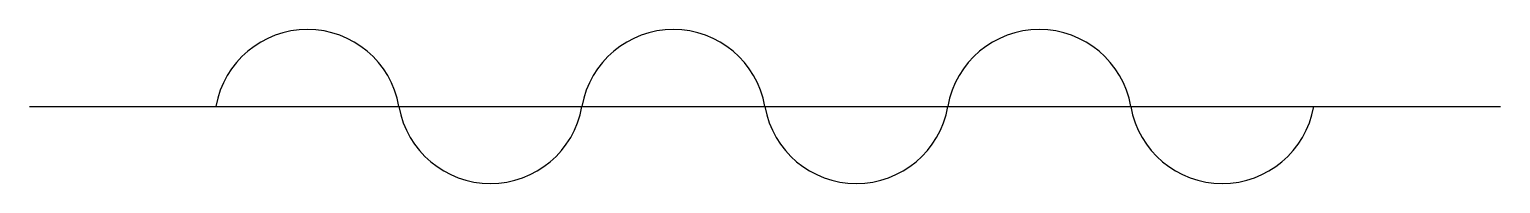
# Model space of a CAD drawing. Header units: metres. Extents: x -20339.4 to -20278.4, y -11854.5 to -11848.1.
import ezdxf

# ---------------------------------------------------------------- set-up
doc = ezdxf.new("R2010")
doc.units = ezdxf.units.M
doc.layers.add('1', color=7, linetype='Continuous')

msp = doc.modelspace()

# ---------------------------------------------------------------- linework, layer by layer
at = {"layer": '1'}
msp.add_line((-20339.39, -11851.31), (-20278.44, -11851.31), dxfattribs=at)
for centre, start, end in [((-20327.87, -11851.98), 10.02, 169.98), ((-20312.71, -11851.98), 10.02, 169.98), ((-20297.55, -11851.98), 10.02, 169.98), ((-20320.29, -11850.65), 190.02, 349.98), ((-20305.13, -11850.65), 190.02, 349.98), ((-20289.97, -11850.65), 190.02, 349.98)]:
    msp.add_arc(centre, 3.85, start, end, dxfattribs=at)

doc.saveas('drawing.dxf')
